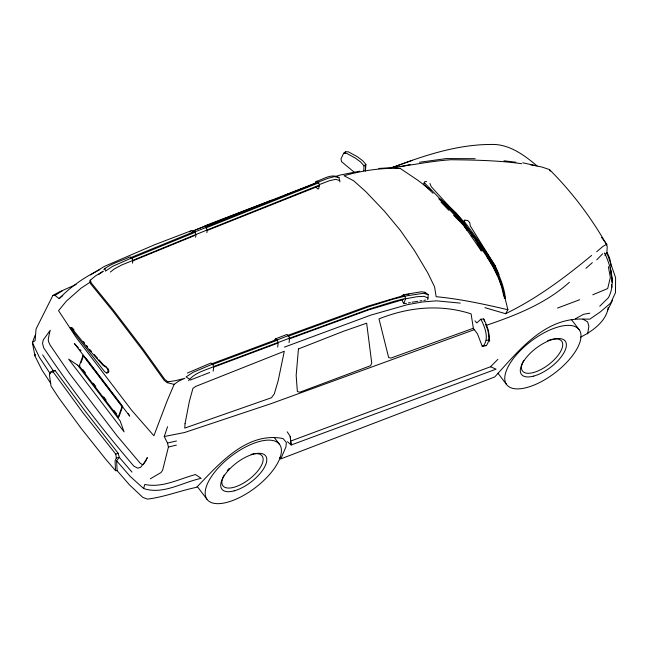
<?xml version="1.0" encoding="UTF-8"?>
<svg xmlns="http://www.w3.org/2000/svg" width="648" height="648" viewBox="0 0 648 648"><rect width="100%" height="100%" fill="white"/><g stroke="black" fill="none" stroke-linecap="round" stroke-linejoin="round"><path stroke-width="0.97" d="M473.518 328.609L477.479 333.833L482.193 346.21L483.57 345.757C489.329 337.73 484.777 327.054 480.881 319.181L476.815 322.963L474.96 320.857M427.793 299.757L428.207 294.646L424.966 292.297L421.37 291.762L403.364 294.759L401.25 296.606M363.763 170.756L364.022 165.864L360.669 162.016L355.29 158.072L346.575 153.293L343.691 153.22L341.018 158.736L341.52 161.644L354.383 172.336M343.691 153.22L345.57 151.77L348.454 151.843L357.17 156.622L362.548 160.566L365.901 164.414L365.423 170.967M608.245 307.274C606.56 321.149 592.304 331.371 580.551 337.138M365.326 170.78L365.61 166.155M587.671 333.914L588.862 326.13L587.623 321.91L582.884 319.091C544.433 317.666 518.197 351.2 494.748 376.942L280.77 458.906L279.555 457.318M599.74 306.245L608.44 297.667C615.997 283.241 610.813 266.798 604.689 252.947L604.503 253.87M132.532 263.177L132.848 260.456L131.69 257.928L130.046 256.843C121.362 260.942 111.221 263.307 103.802 269.503M195.631 237.249L195.947 234.536L194.789 232L193.144 230.923L191.241 233.677M206.898 232.664L207.214 229.951L206.056 227.424L204.412 226.338L193.144 230.923M213.184 371.166L213.727 366.63L212.601 364.087L210.997 362.985L187.377 373.054M277.668 347.061L278.211 342.533L277.093 339.981L275.481 338.888L274.541 340.257M289.057 342.646L289.607 338.11L288.481 335.567L286.878 334.465L275.481 338.888M318.686 188.803L319.383 184.575L318.071 182.153L316.111 181.432L314.013 184.672M167.549 426.708L164.252 436.525L167.484 443.038L168.415 447.039L162.599 470.262L161.06 472.514L150.271 478.84M50.763 383.365L41.999 370.105L34.935 355.914L35.357 354.286M465.734 225.901L474.093 236.755L482.185 250.112L481.99 250.825L481.18 250.776L481.383 250.063C471.687 231.441 456.791 216.481 441.766 202.119L441.231 202.314L448.797 210.292M143.605 488.511L144.796 484.453C162.267 488.187 179.01 478.937 195.51 474.539L201.172 478.362C182.372 482.25 163.094 495.088 143.605 488.511L130.175 476.41L116.599 460.785L119.313 457.358L118.147 453.244L85.406 411.423L55.007 370.405L53.128 370.535L50.828 371.993L49.41 374.698L50.998 385.981L58.733 397.815L81.616 428.952L105.964 459.529L115.538 470.659L117.134 470.675L129.454 484.842L142.738 497.34L147.404 499.122C164.284 497.048 180.185 490.698 196.7 487.272C219.226 463.846 246.758 431.406 283.038 438.55L286.343 442.406L285.946 446.934L280.77 458.906M424.683 293.196L424.966 292.297M106.693 373.005L107.714 372.535L108.127 371.296L107.762 369.473L106.41 367.538L102.87 365.197L88.817 349.434L71.523 327.896L70.357 327.961L104.563 371.588L106.693 373.005L107.414 372.819M107.584 367.999L108.848 371.11L108.435 372.341L107.714 372.535M118.26 417.077L122.035 406.644L122.691 406.418L118.908 416.85L118.26 417.077L79.258 365.909L83.041 355.477L83.689 355.25M80.943 362.839L83.349 356.198M35.138 335.235L32.4 342.606L34.935 355.914M403.655 303.782L405.567 298.801L404.919 296.096L403.364 294.759M477.811 242.968C490.544 258.876 501.584 276.963 504.484 297.464L504.217 298.161L505.092 298.315L505.367 297.626C502.548 277.077 491.265 259.151 478.694 243.13L477.293 243.097L478.694 243.13M98.601 274.566L103.218 271.212L95.564 275.894L90.372 280.147L89.724 280.989L90.623 283.8L112.72 310.943L142.746 350.341L164.147 380.271L167.225 382.668L167.873 381.826L175.438 380.692L184.834 378.294L178.646 381.154L174.158 384.369L167.111 400.934L153.884 435.756L131.755 410.403L76.326 337.681L58.539 310.667L66.38 301.118L81.122 288.117L90.137 282.204M50.828 371.993L53.241 372.074L83.049 412.898L115.79 454.135L116.324 457.925L115.061 460.833L115.538 470.659M426.627 181.643L424.715 181.651L423.517 184.283L433.026 193.258M344.809 153.349L345.57 151.77M607.379 310.748L612.619 300.202M482.193 346.21L486.397 345.546C492.148 337.519 487.604 326.835 483.7 318.97L480.881 319.181M76.132 284.504L59.535 291.794L52.877 295.456L36.053 328.99L35.13 340.573L32.4 342.606L39.309 357.194L50.301 373.807M188.568 380.708C194.368 372.762 205.092 370.373 213.727 366.63M463.158 222.604L464.778 220.142L467.759 220.506L469.776 222.637L470.286 225.933L495.412 266.215L499.049 274.614L498.263 274.371C489.572 255.093 476.531 237.97 464.009 221.081M463.919 221.665L464.778 220.142M484.915 307.654L505.57 313.713L507.894 309.736L503.075 290.093M604.973 255.652L606.893 252.631L607.2 246.564L606.431 244.337C590.814 217.031 571.739 191.743 549.431 169.557L541.931 167.038L530.372 164.73M52.002 371.839L53.128 370.535L42.671 354.926M596.727 259.848L602.672 253.781M490.504 366.76L496.085 369.158L291.146 445.006L290.652 441.094L490.504 366.76L497.891 359.332M52.877 295.456L54.95 295.391L59.13 298.615C70.802 286.602 84.767 276.955 99.8 269.641M53.241 372.074L55.007 370.405M467.775 230.599L468.715 229.748L467.978 229.603L467.03 230.453L461.886 222.855M585.938 268.321L592.353 262.626M596.678 251.724L602.624 246.669L606.431 244.337M591.624 255.417C564.87 277.603 536.99 298.469 505.57 313.713M59.13 298.615L62.824 295.601M110.387 272.047L114.226 268.985L121.581 265.04L132.848 260.456M569.373 282.285C545.956 303.45 516.124 315.187 486.656 325.231M364.022 165.864L365.901 164.414M90.501 274.971L104.328 266.409L154.613 244.75L192.164 230.364L189.597 231.895M486.672 256.154L493.436 267.098L497.235 275.084L498.263 274.371M54.95 295.391L62.127 290.993M575.473 318.751L583.589 314.28L589.866 313.203M592.766 294.8L607.686 288.562L610.351 277.482L608.351 266.644M130.758 257.604L194.157 231.652M131.171 258.471L195.502 232.13M132.856 260.31L195.291 234.746M132.913 260.82L194.384 235.653M194.789 232L206.056 227.424M131.69 257.928L112.598 266.336L105.422 271.123L104.911 268.183M195.947 234.536L207.214 229.951M318.929 182.736L205.789 227.966M318.784 185.328L207.449 229.829M205.376 227.108L317.374 182.485M207.473 230.356L319.561 185.717M195.178 230.04L314.871 183.352M212.601 364.087L193.298 372.219L186.049 376.909L189.451 379.096M277.093 339.981L288.481 335.567M278.211 342.533L289.607 338.11M190.334 380.028L200.904 375.921M201.787 375.581L209.677 372.519M316.111 181.432C323.409 179.375 331.355 173.073 338.969 177.56L339.9 181.958M318.071 182.153L328.042 178.322L334.417 176.612L338.969 177.56M204.655 225.901L249.82 208.535M319.383 184.575L329.354 180.743L335.68 179.342L339.803 180.573M606.374 244.814L607.03 244.563L601.538 237.362M250.727 208.194L271.731 200.2M115.79 454.135L118.147 453.244M557.564 308.051L579.685 299.716M211.726 363.803L275.554 339.916M212.099 364.646L276.899 340.394M213.767 366.525L277.619 342.63M213.848 367.068L277.66 343.189M284.747 195.242L295.796 191.128M298.566 190.099L301.328 189.07M303.167 188.382L309.614 185.984M284.423 347.126L370.68 315.155L407.349 304.69L422.455 301.96L436.493 300.834L460.266 303.118M287.809 335.389L367.335 306.318L403.275 295.642M288.214 336.207L368.68 306.788L393.166 299.133L404.644 296.249M288.935 338.442L369.401 309.023L393.895 301.369L405.065 298.558M288.976 339.009L368.501 309.938L403.623 299.457M390.655 168.132C422.852 156.03 456.241 144.488 491.038 144.464C508.842 143.71 524.127 154.994 537.111 165.937M474.304 329.678L271.261 403.591L184.583 432.508L164.252 436.525M390.647 168.124L412.501 160.299M463.109 223.017L442.576 202.168L441.231 202.314M79.258 365.909L79.915 365.683M334.951 176.629L340.548 174.952L359.713 171.194M407.09 294.629L408.993 294.127M70.357 327.961L71.078 327.767M71.523 327.896L72.244 327.71M107.762 369.473L108.483 369.287M108.127 371.296L108.848 371.11M400.699 166.771L410.127 164.511M168.415 447.039L176.394 445.119M167.484 443.038L176.459 440.988M116.324 457.925L119.313 457.358L131.989 472.117M404.919 296.096L423.363 293.301L428.207 294.646M405.567 298.801L416.867 296.719L423.865 296.33L428.077 297.991M404.595 303.612L406.482 303.264M408.362 302.916L410.249 302.567M412.128 302.219L417.92 301.247M378.788 168.423C403.032 167.468 426.684 161.312 450.951 159.748C474.571 159.999 498.288 160.445 521.713 163.701M419.896 300.947L421.864 300.648M423.841 300.356L425.817 300.056M419.515 162.267L446.367 158.582L475.17 158.695M428.061 188.471L429.648 188.325M486.292 340.313L489.119 340.103L489.702 341.221L487.855 330.035L485.595 324.446M483.57 345.757L486.397 345.546M431.244 190.52L417.903 180.322L400.164 168.391C381.178 167.783 362.208 170.554 343.966 175.746L353.719 180.8L365.982 191.8L384.515 211.297L400.343 230.348L414.55 250.695L427.802 272.913L434.606 286.91L436.145 296.687C460.396 299.012 484.218 304.179 507.894 309.736M582.884 319.091L589.858 319.132L600.356 311.882L610.651 303.086L615.495 292.629L615.6 277.692L606.893 252.631M441.766 202.119L442.576 202.168M481.383 250.063L482.185 250.112M503.974 160.785L515.84 162.243M394.227 167.63L400.164 168.391M504.484 297.464L505.367 297.626M522.75 162.794L535.402 165.524M167.225 382.668L174.158 384.369M497.235 275.084L498.02 275.327M106.426 366.881L103.591 365.01L98.909 359.753M167.873 381.826L164.803 379.428L143.402 349.499L113.368 310.1L91.271 282.957L90.372 280.147M287.469 441.701L291.146 445.006L290.223 436.428L287.226 431.819M443.912 201.552L456.2 213.038L464.057 222.232M316.111 187.304L317.941 189.062M438.696 198.734L441.474 201.528M452.944 211.451L457.909 216.424M460.744 219.267L463.587 222.102L468.715 229.748M453.624 215.339L464.073 225.812L481.18 250.776M467.978 229.603L462.826 222.118L424.238 182.647M455.082 215.752L459.845 220.725M463.587 222.102L431.163 186.624L429.972 183.465M78.319 347.782L74.277 343.399L129.713 416.129L128.231 413.635M79.663 349.248L81.008 350.706M440.689 199.082L453.94 213.945M455.26 215.428L459.902 220.628M89.537 349.24L91.546 351.491M94.219 354.497L97.573 358.255M72.86 328.479L74.099 330.018M83.365 341.553L84.596 343.092M86.451 345.4L87.683 346.939M466.892 227.367L476.798 240.165L481.472 247.739M571.309 319.399L579.263 329.832A45.49 19.853 -37.3 0 1 534.592 384.855A45.49 19.853 -37.3 0 1 514.804 356.716A45.49 19.853 -37.3 0 1 579.263 329.832M497.948 373.208L506.509 384.442M274.169 437.368L279.669 444.593A45.49 19.853 -37.3 0 1 235.005 499.616A45.49 19.853 -37.3 0 1 215.209 471.477A45.49 19.853 -37.3 0 1 279.669 444.593M197.138 486.365L206.923 499.203M85.52 357.647L122.075 405.616M83.041 355.477L122.035 406.644M82.96 369.684L85.398 372.875M93.32 383.276L95.758 386.467M103.68 396.86L106.11 400.059M114.032 410.451L116.47 413.651M471.663 235.224L472.797 236.779M477.835 243.883C489.548 259.646 500.361 276.526 503.707 296.225M606.868 252.72C609.695 256.616 610.764 261.63 610.951 266.385M465.726 227.497L466.746 229.052M485.506 251.189L486.608 252.858M487.709 254.526L489.912 257.864M491.014 259.532L495.412 266.215M477.673 244.191L478.75 245.851M549.431 169.557L550.355 171.113M494.351 268.377L496.117 271.868M402.189 300.235L403.291 302.899M498.855 278.122L501.131 284.569M483.7 318.97L484.55 321.675M611.825 278.6L610.335 267.802L612.368 282.528L612.093 280.568M611.485 284.569L611.785 287.558M290.223 436.428L290.563 440.162M116.599 460.785L117.134 470.675M554.396 338.961A24.632 10.749 -37.3 0 1 559.289 353.63A24.632 10.749 -37.3 0 1 531.579 372.973A24.632 10.749 -37.3 0 1 523.803 360.304M547.617 340.662A24.632 10.749 -37.3 0 1 553.522 339.058M254.802 453.713A24.632 10.749 -37.3 0 1 259.694 468.391A24.632 10.749 -37.3 0 1 231.984 487.733A24.632 10.749 -37.3 0 1 224.208 475.065M227.294 470.618A24.632 10.749 -37.3 0 1 229.181 468.447M251.084 454.418A24.632 10.749 -37.3 0 1 253.935 453.819M185.053 423.654L184.729 428.109L271.463 397.742L274.282 393.952L278.162 380.741L284.302 351.248L195.777 386.386L192.95 388.33L189.354 401.379L185.053 423.654M298.445 348.948L296.16 375.386L297.359 391.562L299.846 392.186L370.648 365.666L371.733 362.985L366.663 323.198L343.391 331.306L298.445 348.948M49.45 333.137L48.252 339.301L48.503 341.545L50.082 345.011L69.765 373.823L116.851 435.602L140.073 463.085L142.333 464.648L143.516 464.292L147.315 457.585L145.857 460.866L140.527 467.378L137.684 468.156L133.796 466.066C101.493 428.441 71.312 389.002 43.675 347.822L42.517 343.294L43.311 339.836L50.269 330.269L49.45 333.137M473.348 328.252L390.955 358.061L388.67 357.607L378.999 318.897C408.532 307.047 440.543 303.953 471.104 313.867L473.348 328.252M77.695 365.197L68.648 359.138L124.076 431.86L120.115 420.86L77.695 365.197M533.766 376.083A27.491 11.996 -37.3 0 0 566.287 343.643A27.491 11.996 -37.3 0 0 529.991 353.492A27.491 11.996 -37.3 0 0 533.766 376.083M234.171 490.844A27.491 11.996 -37.3 0 0 266.692 458.395A27.491 11.996 -37.3 0 0 230.396 468.253A27.491 11.996 -37.3 0 0 234.171 490.844"/></g></svg>
